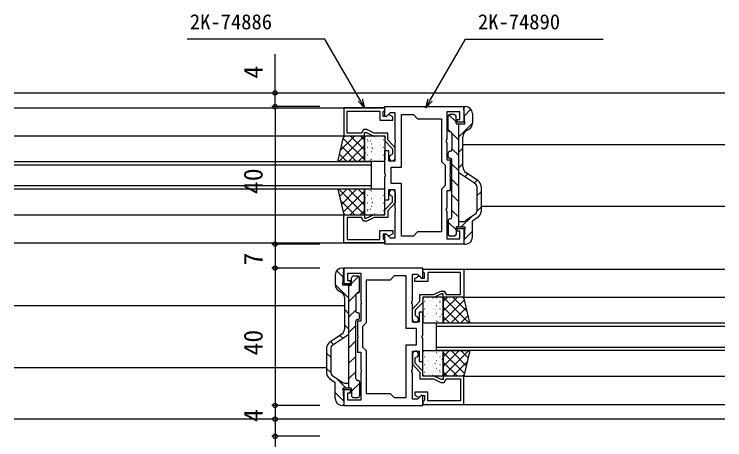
# Model space of a CAD drawing. Units: millimetres, scale not verified. Extents: x -437 to 438, y -681 to 679.
# Drawn here: x 2.3 to 209.3, y -528 to -404.1 of the extents above; entities that cross this region are included whole.
import ezdxf
from ezdxf.enums import TextEntityAlignment as Align

# ---------------------------------------------------------------- set-up
doc = ezdxf.new("R2010")
doc.units = ezdxf.units.MM
doc.header["$LTSCALE"] = 4
for name, color, linetype in [('0-2_YKK_11', 7, 'Continuous'), ('0-3_YKK_12', 2, 'Continuous'), ('0-4_YKK_13', 4, 'Continuous'), ('0-6_YKK_D', 6, 'Continuous')]:
    doc.layers.add(name, color=color, linetype=linetype)
doc.styles.add('ＭＳ ゴシック', font='')
doc.styles.get('ＭＳ ゴシック').set_extended_font_data('MS Gothic')

msp = doc.modelspace()

# ---------------------------------------------------------------- linework, layer by layer
at = {"layer": '0-2_YKK_11'}
for points in [[(110.3, -431.299), (98.3, -431.299), (98.3, -439.499), (104.3, -439.499), (104.3, -438.499), (104.8, -438.499), (106.945, -439.499), (110.3, -439.499), (110.3, -440.999), (112.5, -443.299), (112.5, -444.715), (112.25, -445.011)], [(113.3, -445.899), (113.3, -442.978), (111.1, -440.678), (111.1, -438.699), (107.122, -438.699), (104.977, -437.699), (104.077, -437.699), (103.5, -438.699), (99.3, -438.699), (99.3, -432.299), (108.8, -432.299), (108.8, -434.899), (112.6, -434.899), (112.6, -433.999), (111.561, -433.399), (111.25, -433.399), (110.75, -433.899), (109.8, -433.899), (109.8, -432.499), (110, -432.299), (110.3, -431.999), (110.3, -431.299)], [(110.3, -431), (133.3, -431), (133.3, -435.5), (131.3, -435.5), (131.3, -434.7), (132.1, -434.7), (132.1, -432.5), (128.3, -432.5), (128.3, -440.541), (128.18, -440.725), (128.18, -441.275), (128.3, -441.458), (128.3, -446.5), (129.3, -446.5), (129.3, -450.541), (129.18, -450.725), (129.18, -451.275), (129.3, -451.458), (129.3, -455.5), (128.3, -455.5), (128.3, -460.541), (128.18, -460.725), (128.18, -461.275), (128.3, -461.458), (128.3, -469.5), (132.1, -469.5), (132.1, -467.3), (131.3, -467.3), (131.3, -466.5), (133.3, -466.5), (133.3, -471), (110.3, -471), (110.3, -468.199), (110.67, -468.046), (111.824, -469.2), (113.3, -469.2), (113.3, -461.458), (113.42, -461.275), (113.42, -460.725), (113.3, -460.541)], [(113.3, -460.541), (113.3, -455.2), (111.3, -455.2), (111.3, -458.2), (110.3, -458.2), (110.3, -451.458), (110.42, -451.275), (110.42, -450.725), (110.3, -450.541), (110.3, -443.8), (111.3, -443.8), (111.3, -446.8), (113.3, -446.8), (113.3, -441.458), (113.42, -441.275), (113.42, -440.725), (113.3, -440.541), (113.3, -432.8), (111.824, -432.8), (110.67, -433.954), (110.3, -433.8), (110.3, -431)], [(110.3, -470.7), (98.3, -470.7), (98.3, -462.5), (104.3, -462.5), (104.3, -463.5), (104.8, -463.5), (106.945, -462.5), (110.3, -462.5), (110.3, -461), (112.5, -458.7), (112.5, -457.283), (112.25, -456.987)], [(113.3, -456.1), (113.3, -459.021), (111.1, -461.321), (111.1, -463.3), (107.122, -463.3), (104.977, -464.3), (104.077, -464.3), (103.5, -463.3), (99.3, -463.3), (99.3, -469.7), (108.8, -469.7), (108.8, -467.1), (112.6, -467.1), (112.6, -468), (111.561, -468.6), (111.25, -468.6), (110.75, -468.1), (109.8, -468.1), (109.8, -469.5), (110, -469.7), (110.3, -470), (110.3, -470.7)], [(121.3, -478), (98.3, -478), (98.3, -482.5), (100.3, -482.5), (100.3, -481.7), (99.5, -481.7), (99.5, -479.5), (103.3, -479.5), (103.3, -487.541), (103.42, -487.725), (103.42, -488.275), (103.3, -488.458), (103.3, -493.5), (102.3, -493.5), (102.3, -497.541), (102.42, -497.725), (102.42, -498.275), (102.3, -498.458), (102.3, -502.5), (103.3, -502.5), (103.3, -507.541), (103.42, -507.725), (103.42, -508.275), (103.3, -508.458), (103.3, -516.5), (99.5, -516.5), (99.5, -514.3), (100.3, -514.3), (100.3, -513.5), (98.3, -513.5), (98.3, -518), (121.3, -518), (121.3, -515.199), (120.93, -515.046), (119.776, -516.2), (118.3, -516.2), (118.3, -508.458), (118.18, -508.275), (118.18, -507.725), (118.3, -507.541)], [(118.3, -507.541), (118.3, -502.2), (120.3, -502.2), (120.3, -505.2), (121.3, -505.2), (121.3, -498.458), (121.18, -498.275), (121.18, -497.725), (121.3, -497.541), (121.3, -490.8), (120.3, -490.8), (120.3, -493.8), (118.3, -493.8), (118.3, -488.458), (118.18, -488.275), (118.18, -487.725), (118.3, -487.541), (118.3, -479.8), (119.776, -479.8), (120.93, -480.954), (121.3, -480.8), (121.3, -478)], [(118.3, -492.899), (118.3, -489.978), (120.5, -487.678), (120.5, -485.699), (124.478, -485.699), (126.623, -484.699), (127.523, -484.699), (128.1, -485.699), (132.3, -485.699), (132.3, -479.299), (122.8, -479.299), (122.8, -481.899), (119, -481.899), (119, -480.999), (120.039, -480.399), (120.35, -480.399), (120.85, -480.899), (121.8, -480.899), (121.8, -479.499), (121.6, -479.299), (121.3, -478.999), (121.3, -478.299)], [(121.3, -478.299), (133.3, -478.299), (133.3, -486.499), (127.3, -486.499), (127.3, -485.499), (126.8, -485.499), (124.655, -486.499), (121.3, -486.499), (121.3, -487.999), (119.1, -490.299), (119.1, -491.715), (119.35, -492.011)], [(118.3, -503.1), (118.3, -506.021), (120.5, -508.321), (120.5, -510.3), (124.478, -510.3), (126.623, -511.3), (127.523, -511.3), (128.1, -510.3), (132.3, -510.3), (132.3, -516.7), (122.8, -516.7), (122.8, -514.1), (119, -514.1), (119, -515), (120.039, -515.6), (120.35, -515.6), (120.85, -515.1), (121.8, -515.1), (121.8, -516.5), (121.6, -516.7), (121.3, -517), (121.3, -517.7)], [(121.3, -517.7), (133.3, -517.7), (133.3, -509.5), (127.3, -509.5), (127.3, -510.5), (126.8, -510.5), (124.655, -509.5), (121.3, -509.5), (121.3, -508), (119.1, -505.7), (119.1, -504.283), (119.35, -503.987)]]:
    msp.add_lwpolyline(points, dxfattribs=at)
for points in [[(115.1, -468.7), (115.1, -453.4), (112.1, -453.4), (112.1, -448.6), (115.1, -448.6), (115.1, -433.3), (118.6, -433.3), (119.8, -434.5), (126.8, -434.5), (126.8, -447), (127.8, -448), (127.8, -454), (126.8, -455), (126.8, -467.5), (119.8, -467.5), (118.6, -468.7)], [(116.5, -515.7), (116.5, -500.4), (119.5, -500.4), (119.5, -495.6), (116.5, -495.6), (116.5, -480.3), (113, -480.3), (111.8, -481.5), (104.8, -481.5), (104.8, -494), (103.8, -495), (103.8, -501), (104.8, -502), (104.8, -514.5), (111.8, -514.5), (113, -515.7)]]:
    msp.add_lwpolyline(points, close=True, dxfattribs=at)
for centre, start, end in [((112.4, -445.899), 99.59406, 0), ((112.4, -456.1), 360, 260.40594), ((119.2, -492.899), 180, 80.40594), ((119.2, -503.1), 279.59406, 180)]:
    msp.add_arc(centre, 0.9, start, end, dxfattribs=at)
at = {"layer": '0-3_YKK_12'}
for p, q in [((2.3, -427), (209.3, -427)), ((2.3, -431.299), (110.3, -431.299)), ((2.3, -439.499), (98.3, -439.499)), ((133, -441.999), (209.3, -441.999)), ((2.3, -446.999), (106.3, -446.999)), ((106.3, -447.999), (2.3, -447.999)), ((2.3, -453.999), (106.3, -453.999)), ((138.3, -459.999), (209.3, -459.999)), ((2.3, -462.499), (98.3, -462.499)), ((2.3, -470.7), (110.3, -470.7)), ((121.3, -478.299), (209.3, -478.299)), ((133.3, -486.499), (209.3, -486.499)), ((98.301, -488.999), (2.3, -489)), ((125.3, -493.999), (209.3, -493.999)), ((125.3, -501.999), (125.3, -493.999)), ((209.3, -494.999), (125.3, -494.999)), ((125.3, -500.999), (209.3, -500.999)), ((209.3, -501.999), (125.3, -501.999)), ((2.3, -506.999), (93.3, -506.999)), ((133.3, -509.499), (209.3, -509.499)), ((121.3, -517.7), (209.3, -517.7)), ((209.3, -522), (2.3, -522.001))]:
    msp.add_line(p, q, dxfattribs=at)
msp.add_lwpolyline([(106.3, -446.999), (106.3, -454.999), (2.3, -454.999)], dxfattribs=at)
at = {"layer": '0-4_YKK_13'}
for p, q in [((133.451, -433.669), (135.365, -431.755)), ((133.6, -431), (133.8, -431)), ((128.7, -437.8), (128.7, -433.8)), ((128.925, -433.383), (131, -435.458)), ((130.5, -433.3), (129.2, -433.3)), ((131, -435.7), (131, -433.8)), ((135.8, -433), (135.8, -435.842)), ((131.542, -436), (131.8, -436.258)), ((131.8, -439.81), (135.8, -435.81)), ((131.8, -466), (131.8, -436)), ((128.7, -437.648), (129.355, -438.303)), ((129.3, -438.3), (129.2, -438.3)), ((129.797, -438.745), (131.8, -440.748)), ((129.8, -438.8), (129.8, -443.5)), ((134.792, -437.579), (134.008, -438.027)), ((104.3, -439.521), (96.822, -446.999)), ((101.493, -439.499), (97.34, -443.652)), ((98.127, -440.248), (104.3, -446.421)), ((98.665, -439.499), (98.19, -439.973)), ((100.206, -439.499), (104.3, -443.593)), ((103.034, -439.499), (104.3, -440.765)), ((104.3, -446.499), (104.3, -439.999)), ((104.8, -439.499), (109.8, -439.499)), ((105.273, -440.665), (105.236, -440.665)), ((106.342, -439.634), (106.305, -439.634)), ((107.362, -439.742), (107.299, -439.784)), ((107.553, -440.665), (107.516, -440.665)), ((108.141, -440.305), (108.134, -440.307)), ((108.622, -439.634), (108.585, -439.634)), ((109.833, -440.665), (109.796, -440.665)), ((110.3, -439.999), (110.3, -446.499)), ((133, -448.544), (133, -439.764)), ((97.596, -442.546), (102.049, -446.999)), ((104.3, -442.349), (99.65, -446.999)), ((105.273, -442.907), (105.236, -442.907)), ((105.345, -441.077), (105.282, -441.119)), ((106.048, -441.046), (106.041, -441.048)), ((106.342, -441.876), (106.305, -441.876)), ((107.553, -442.907), (107.516, -442.907)), ((108.622, -441.876), (108.585, -441.876)), ((108.873, -442.176), (108.866, -442.179)), ((109.833, -442.907), (109.796, -442.907)), ((97.065, -444.843), (99.22, -446.999)), ((104.44, -443.746), (104.433, -443.748)), ((104.681, -444.455), (104.619, -444.496)), ((106.342, -444.119), (106.305, -444.119)), ((106.533, -443.005), (106.525, -443.007)), ((106.698, -443.12), (106.636, -443.161)), ((107.265, -444.876), (107.257, -444.879)), ((108.622, -444.119), (108.585, -444.119)), ((109.322, -444.148), (109.315, -444.15)), ((110.3, -443.674), (110.238, -443.715)), ((128.7, -445.5), (128.7, -444.5)), ((129.3, -444), (129.2, -444)), ((129.8, -443.238), (131.8, -445.238)), ((131.8, -444.3), (133, -443.1)), ((104.3, -445.177), (102.479, -446.999)), ((109.8, -446.999), (104.8, -446.999)), ((104.924, -445.705), (104.917, -445.707)), ((105.273, -445.15), (105.236, -445.15)), ((106.035, -446.497), (105.972, -446.539)), ((106.342, -446.361), (106.305, -446.361)), ((107.553, -445.15), (107.516, -445.15)), ((107.714, -446.848), (107.707, -446.85)), ((108.622, -446.361), (108.585, -446.361)), ((109.833, -445.15), (109.796, -445.15)), ((109.806, -446.107), (109.799, -446.109)), ((129.2, -446), (129.3, -446)), ((129.8, -463.2), (129.8, -446.5)), ((129.8, -447.728), (131.8, -449.728)), ((131.8, -448.79), (133, -447.59)), ((136.749, -453.597), (131.8, -450.231)), ((133.615, -451.465), (134.475, -450.605)), ((137.423, -452.608), (133.876, -450.198)), ((129.8, -452.218), (131.8, -454.218)), ((136.288, -453.283), (137.149, -452.421)), ((104.3, -462.477), (96.822, -454.999)), ((97.065, -457.154), (99.22, -454.999)), ((97.596, -459.452), (102.049, -454.999)), ((104.3, -459.648), (99.65, -454.999)), ((104.3, -456.82), (102.479, -454.999)), ((109.8, -454.999), (104.8, -454.999)), ((107.714, -455.149), (107.707, -455.147)), ((137.1, -454.258), (137.1, -461.541)), ((138.3, -454.262), (138.3, -461.543)), ((98.127, -461.749), (104.3, -455.576)), ((104.3, -455.499), (104.3, -461.999)), ((104.924, -456.292), (104.917, -456.29)), ((105.273, -456.847), (105.236, -456.847)), ((106.035, -455.5), (105.972, -455.459)), ((106.342, -455.636), (106.305, -455.636)), ((107.265, -457.121), (107.257, -457.119)), ((107.553, -456.847), (107.516, -456.847)), ((108.622, -455.636), (108.585, -455.636)), ((109.833, -456.847), (109.796, -456.847)), ((109.806, -455.89), (109.799, -455.888)), ((110.3, -461.999), (110.3, -455.499)), ((129.8, -456.709), (131.8, -458.709)), ((137.1, -456.961), (138.3, -455.761)), ((101.493, -462.499), (97.34, -458.345)), ((100.206, -462.499), (104.3, -458.404)), ((104.44, -458.252), (104.433, -458.249)), ((104.681, -457.542), (104.619, -457.501)), ((105.273, -459.09), (105.236, -459.09)), ((106.342, -457.879), (106.305, -457.879)), ((106.533, -458.993), (106.525, -458.99)), ((106.698, -458.877), (106.636, -458.836)), ((107.553, -459.09), (107.516, -459.09)), ((108.622, -457.879), (108.585, -457.879)), ((109.322, -457.85), (109.315, -457.847)), ((109.833, -459.09), (109.796, -459.09)), ((110.3, -458.323), (110.238, -458.282)), ((103.034, -462.499), (104.3, -461.233)), ((105.273, -461.332), (105.236, -461.332)), ((105.345, -460.92), (105.282, -460.878)), ((106.048, -460.952), (106.041, -460.949)), ((106.342, -460.121), (106.305, -460.121)), ((107.553, -461.332), (107.516, -461.332)), ((108.622, -460.121), (108.585, -460.121)), ((108.873, -459.821), (108.866, -459.819)), ((109.833, -461.332), (109.796, -461.332)), ((129.8, -461.199), (131.8, -463.199)), ((137.1, -461.451), (138.3, -460.251)), ((98.665, -462.499), (98.19, -462.024)), ((104.8, -462.499), (109.8, -462.499)), ((106.342, -462.364), (106.305, -462.364)), ((107.362, -462.255), (107.299, -462.213)), ((108.141, -461.693), (108.134, -461.69)), ((108.622, -462.364), (108.585, -462.364)), ((132.551, -466), (135.493, -463.057)), ((136.75, -462.203), (133.881, -464.154)), ((137.423, -463.198), (135.8, -464.3)), ((128.7, -464.2), (128.7, -468.2)), ((128.7, -464.589), (131, -466.889)), ((129.3, -463.7), (129.2, -463.7)), ((132.756, -464.5), (131.8, -464.5)), ((135.8, -469), (135.8, -464.3)), ((131, -466.3), (131, -468.2)), ((131.3, -466), (133.6, -466)), ((133.6, -466), (133.301, -470.681)), ((133.365, -469.676), (135.8, -467.241)), ((130.5, -468.7), (129.2, -468.7)), ((133.6, -471), (133.8, -471)), ((98, -478), (97.8, -478)), ((95.8, -480), (95.8, -482.842)), ((98.149, -480.669), (96.235, -478.755)), ((102.675, -480.383), (100.6, -482.458)), ((100.6, -482.7), (100.6, -480.8)), ((101.1, -480.3), (102.4, -480.3)), ((102.9, -484.8), (102.9, -480.8)), ((99.8, -486.81), (95.8, -482.81)), ((99.8, -513), (99.8, -483)), ((100.058, -483), (99.8, -483.258)), ((96.808, -484.579), (97.592, -485.027)), ((101.803, -485.745), (99.8, -487.748)), ((101.8, -485.8), (101.8, -490.5)), ((102.9, -484.648), (102.245, -485.303)), ((102.3, -485.3), (102.4, -485.3)), ((98.6, -495.544), (98.6, -486.764)), ((121.3, -486.999), (121.3, -493.499)), ((121.767, -487.665), (121.804, -487.665)), ((126.8, -486.499), (121.8, -486.499)), ((122.978, -486.634), (123.015, -486.634)), ((123.459, -487.305), (123.466, -487.307)), ((124.047, -487.665), (124.084, -487.665)), ((124.238, -486.742), (124.301, -486.784)), ((125.258, -486.634), (125.295, -486.634)), ((125.552, -488.046), (125.559, -488.048)), ((126.255, -488.077), (126.318, -488.119)), ((126.327, -487.665), (126.364, -487.665)), ((131.394, -486.499), (127.3, -490.593)), ((128.566, -486.499), (127.3, -487.765)), ((127.3, -486.521), (134.778, -493.999)), ((127.3, -493.499), (127.3, -486.999)), ((133.473, -487.248), (127.3, -493.421)), ((130.107, -486.499), (134.26, -490.652)), ((132.935, -486.499), (133.41, -486.973)), ((99.8, -491.3), (98.6, -490.1)), ((101.8, -490.238), (99.8, -492.238)), ((121.767, -489.907), (121.804, -489.907)), ((122.727, -489.176), (122.734, -489.179)), ((122.978, -488.876), (123.015, -488.876)), ((124.047, -489.907), (124.084, -489.907)), ((124.902, -490.12), (124.964, -490.161)), ((125.067, -490.005), (125.075, -490.007)), ((125.258, -488.876), (125.295, -488.876)), ((126.327, -489.907), (126.364, -489.907)), ((127.3, -489.349), (131.95, -493.999)), ((134.004, -489.546), (129.551, -493.999)), ((102.3, -491), (102.4, -491)), ((102.9, -492.5), (102.9, -491.5)), ((121.3, -490.674), (121.362, -490.715)), ((121.767, -492.15), (121.804, -492.15)), ((122.278, -491.148), (122.285, -491.15)), ((122.978, -491.119), (123.015, -491.119)), ((124.047, -492.15), (124.084, -492.15)), ((124.335, -491.876), (124.343, -491.879)), ((125.258, -491.119), (125.295, -491.119)), ((126.327, -492.15), (126.364, -492.15)), ((126.919, -491.455), (126.981, -491.496)), ((127.16, -490.746), (127.167, -490.748)), ((127.3, -492.177), (129.121, -493.999)), ((134.535, -491.843), (132.38, -493.999)), ((99.8, -495.79), (98.6, -494.59)), ((101.8, -494.728), (99.8, -496.728)), ((101.8, -510.2), (101.8, -493.5)), ((102.4, -493), (102.3, -493)), ((121.794, -493.107), (121.801, -493.109)), ((121.8, -493.999), (126.8, -493.999)), ((122.978, -493.361), (123.015, -493.361)), ((123.886, -493.848), (123.893, -493.85)), ((125.258, -493.361), (125.295, -493.361)), ((125.565, -493.497), (125.628, -493.539)), ((126.676, -492.705), (126.683, -492.707)), ((94.177, -499.608), (97.724, -497.198)), ((94.851, -500.597), (99.8, -497.231)), ((97.985, -498.465), (97.125, -497.605)), ((95.312, -500.283), (94.451, -499.421)), ((101.8, -499.218), (99.8, -501.218)), ((93.3, -501.262), (93.3, -508.543)), ((94.5, -503.961), (93.3, -502.761)), ((94.5, -501.258), (94.5, -508.541)), ((121.3, -508.999), (121.3, -502.499)), ((121.794, -502.89), (121.801, -502.888)), ((121.8, -501.999), (126.8, -501.999)), ((122.978, -502.636), (123.015, -502.636)), ((123.886, -502.149), (123.893, -502.147)), ((125.258, -502.636), (125.295, -502.636)), ((125.565, -502.5), (125.628, -502.459)), ((127.3, -503.82), (129.121, -501.999)), ((127.3, -506.648), (131.95, -501.999)), ((127.3, -509.477), (134.778, -501.999)), ((127.3, -502.499), (127.3, -508.999)), ((133.473, -508.749), (127.3, -502.576)), ((134.004, -506.452), (129.551, -501.999)), ((134.535, -504.154), (132.38, -501.999)), ((101.8, -503.709), (99.8, -505.709)), ((121.767, -503.847), (121.804, -503.847)), ((122.278, -504.85), (122.285, -504.847)), ((122.978, -504.879), (123.015, -504.879)), ((124.047, -503.847), (124.084, -503.847)), ((124.335, -504.121), (124.343, -504.119)), ((125.258, -504.879), (125.295, -504.879)), ((126.327, -503.847), (126.364, -503.847)), ((126.676, -503.292), (126.683, -503.29)), ((126.919, -504.542), (126.981, -504.501)), ((121.3, -505.323), (121.362, -505.282)), ((121.767, -506.09), (121.804, -506.09)), ((122.727, -506.821), (122.734, -506.819)), ((122.978, -507.121), (123.015, -507.121)), ((124.047, -506.09), (124.084, -506.09)), ((124.902, -505.877), (124.964, -505.836)), ((125.067, -505.993), (125.075, -505.99)), ((125.258, -507.121), (125.295, -507.121)), ((126.327, -506.09), (126.364, -506.09)), ((127.16, -505.252), (127.167, -505.249)), ((131.394, -509.499), (127.3, -505.404)), ((130.107, -509.499), (134.26, -505.345)), ((94.5, -508.451), (93.3, -507.251)), ((94.85, -509.203), (97.719, -511.154)), ((101.8, -508.199), (99.8, -510.199)), ((121.767, -508.332), (121.804, -508.332)), ((123.459, -508.693), (123.466, -508.69)), ((124.047, -508.332), (124.084, -508.332)), ((124.238, -509.255), (124.301, -509.213)), ((125.552, -507.952), (125.559, -507.949)), ((126.255, -507.92), (126.318, -507.878)), ((126.327, -508.332), (126.364, -508.332)), ((128.566, -509.499), (127.3, -508.233)), ((132.935, -509.499), (133.41, -509.024)), ((94.177, -510.198), (95.8, -511.3)), ((99.049, -513), (96.107, -510.057)), ((102.3, -510.7), (102.4, -510.7)), ((102.9, -511.2), (102.9, -515.2)), ((126.8, -509.499), (121.8, -509.499)), ((122.978, -509.364), (123.015, -509.364)), ((125.258, -509.364), (125.295, -509.364)), ((95.8, -516), (95.8, -511.3)), ((100.3, -513), (98, -513)), ((98, -513), (98.299, -517.681)), ((98.844, -511.5), (99.8, -511.5)), ((102.9, -511.589), (100.6, -513.889)), ((100.6, -513.3), (100.6, -515.2)), ((98.235, -516.676), (95.8, -514.241)), ((101.1, -515.7), (102.4, -515.7)), ((98, -518), (97.8, -518))]:
    msp.add_line(p, q, dxfattribs=at)
for points in [[(131.3, -436), (133.6, -436), (133.301, -431.319)], [(100.3, -483), (98, -483), (98.299, -478.319)]]:
    msp.add_lwpolyline(points, dxfattribs=at)
for points in [[(98.3, -439.499), (104.3, -439.499), (104.3, -446.999), (96.566, -446.999)], [(98.3, -462.499), (104.3, -462.499), (104.3, -454.999), (96.566, -454.999)], [(133.3, -486.499), (127.3, -486.499), (127.3, -493.999), (135.034, -493.999)], [(133.3, -509.499), (127.3, -509.499), (127.3, -501.999), (135.034, -501.999)]]:
    msp.add_lwpolyline(points, close=True, dxfattribs=at)
for centre, radius, start, end in [((133.6, -431.3), 0.3, 90, 183.65976), ((133.8, -433), 2, 360, 90), ((129.2, -433.8), 0.5, 89.99641, 179.99641), ((130.5, -433.8), 0.5, 359.99641, 89.99641), ((131.3, -435.7), 0.3, 179.99641, 270), ((133.8, -435.842), 2, 299.74538, 360), ((129.2, -437.8), 0.5, 179.99641, 270), ((129.3, -438.8), 0.5, 360, 89.99997), ((135, -439.764), 2, 119.74538, 180), ((104.8, -439.999), 0.5, 90, 180), ((109.8, -439.999), 0.5, 0, 90), ((129.2, -444.5), 0.5, 89.99641, 179.99641), ((129.3, -443.5), 0.5, 269.99641, 360), ((104.8, -446.499), 0.5, 180, 270), ((109.8, -446.499), 0.5, 270, 0), ((129.2, -445.5), 0.5, 179.99641, 269.99641), ((129.3, -446.5), 0.5, 0, 89.97137), ((135, -448.544), 2, 180, 235.81101), ((136.3, -454.262), 2, 0.00289, 55.81101), ((104.8, -455.499), 0.5, 90, 180), ((109.8, -455.499), 0.5, 0, 90), ((136.3, -454.258), 0.8, 0.00289, 55.78387), ((136.3, -461.541), 0.8, 304.21613, 0.00289), ((136.3, -461.543), 2, 304.16806, 0.00289), ((104.8, -461.999), 0.5, 180, 270), ((109.8, -461.999), 0.5, 270, 0), ((129.3, -463.2), 0.5, 270, 0), ((129.2, -464.2), 0.5, 90, 180.00359), ((132.756, -462.5), 2, 270, 304.21613), ((131.3, -466.3), 0.3, 90, 180.00359), ((129.2, -468.2), 0.5, 180.00359, 270.00359), ((130.5, -468.2), 0.5, 270.00359, 0.00359), ((133.8, -469), 2, 270, 0), ((133.6, -470.7), 0.3, 176.34024, 270), ((97.8, -480), 2, 90, 180), ((98, -478.3), 0.3, 356.34024, 90), ((101.1, -480.8), 0.5, 90.00359, 180.00359), ((102.4, -480.8), 0.5, 0.00359, 90.00359), ((97.8, -482.842), 2, 180, 240.25462), ((100.3, -482.7), 0.3, 270, 0.00359), ((96.6, -486.764), 2, 360, 60.25462), ((102.3, -485.8), 0.5, 90.00003, 180), ((102.4, -484.8), 0.5, 270, 0.00359), ((121.8, -486.999), 0.5, 90, 180), ((126.8, -486.999), 0.5, 0, 90), ((102.3, -490.5), 0.5, 180, 270.00359), ((102.4, -491.5), 0.5, 0.00359, 90.00359), ((102.4, -492.5), 0.5, 270.00359, 0.00359), ((102.3, -493.5), 0.5, 90.02863, 180), ((121.8, -493.499), 0.5, 180, 270), ((126.8, -493.499), 0.5, 270, 0), ((96.6, -495.544), 2, 304.18899, 360), ((95.3, -501.262), 2, 124.18899, 179.99711), ((95.3, -501.258), 0.8, 124.21613, 179.99711), ((121.8, -502.499), 0.5, 90, 180), ((126.8, -502.499), 0.5, 0, 90), ((95.3, -508.543), 2, 179.99711, 235.83194), ((95.3, -508.541), 0.8, 179.99711, 235.78387), ((121.8, -508.999), 0.5, 180, 270), ((126.8, -508.999), 0.5, 270, 0), ((98.844, -509.5), 2, 235.78387, 270), ((102.3, -510.2), 0.5, 180, 270), ((102.4, -511.2), 0.5, 359.99641, 90), ((100.3, -513.3), 0.3, 359.99641, 90), ((101.1, -515.2), 0.5, 179.99641, 269.99641), ((102.4, -515.2), 0.5, 269.99641, 359.99641), ((97.8, -516), 2, 180, 270), ((98, -517.7), 0.3, 270, 3.65976)]:
    msp.add_arc(centre, radius, start, end, dxfattribs=at)
at = {"layer": '0-6_YKK_D'}
for p, q in [((91.3, -431), (77.3, -431)), ((91.3, -431), (77.3, -431)), ((78.3, -431), (78.3, -471)), ((91.3, -471), (77.3, -471)), ((91.3, -471), (77.3, -471)), ((78.3, -471), (78.3, -478)), ((91.3, -478), (77.3, -478)), ((91.3, -478), (77.3, -478)), ((78.3, -478), (78.3, -518)), ((91.3, -518), (77.3, -518)), ((91.3, -518), (77.3, -518)), ((78.3, -518), (78.3, -522)), ((91.3, -522), (77.3, -522)), ((91.3, -522), (77.3, -522)), ((91.3, -527), (77.3, -527))]:
    msp.add_line(p, q, dxfattribs=at)
for points in [[(104.35, -431.299), (103.075, -429.09), (92.803, -411.299), (52.724, -411.299)], [(122.229, -431.299), (123.504, -429.09), (133.776, -411.299), (173.855, -411.299)], [(78.3, -431), (78.3, -427), (78.3, -415.72)], [(103.667, -428.749), (104.35, -431.299), (102.483, -429.432)], [(124.096, -429.432), (122.229, -431.299), (122.912, -428.749)], [(78.3, -522), (78.3, -527), (78.3, -537.897)]]:
    msp.add_lwpolyline(points, dxfattribs=at)
for centre in [(78.3, -427), (78.3, -431), (78.3, -431), (78.3, -471), (78.3, -471), (78.3, -478), (78.3, -478), (78.3, -518), (78.3, -518), (78.3, -522), (78.3, -522), (78.3, -527)]:
    msp.add_circle(centre, 0.637, dxfattribs=at)

# ---------------------------------------------------------------- texts
at = {"layer": '0-6_YKK_D', "style": 'ＭＳ ゴシック'}
for s, p in [('2K-74886', (53.469, -409.799)), ('2K-74890', (137.383, -409.799))]:
    msp.add_text(s, height=4.399, dxfattribs=at).set_placement(p, align=Align.BOTTOM_LEFT)
for s, p in [('4', (76.3, -422.833)), ('40', (76.3, -456.454)), ('7', (76.3, -477.248)), ('40', (76.3, -503.454)), ('4', (76.3, -522.837))]:
    msp.add_text(s, height=5.499, rotation=90, dxfattribs=at).set_placement(p, align=Align.BOTTOM_LEFT)

doc.saveas('drawing.dxf')
